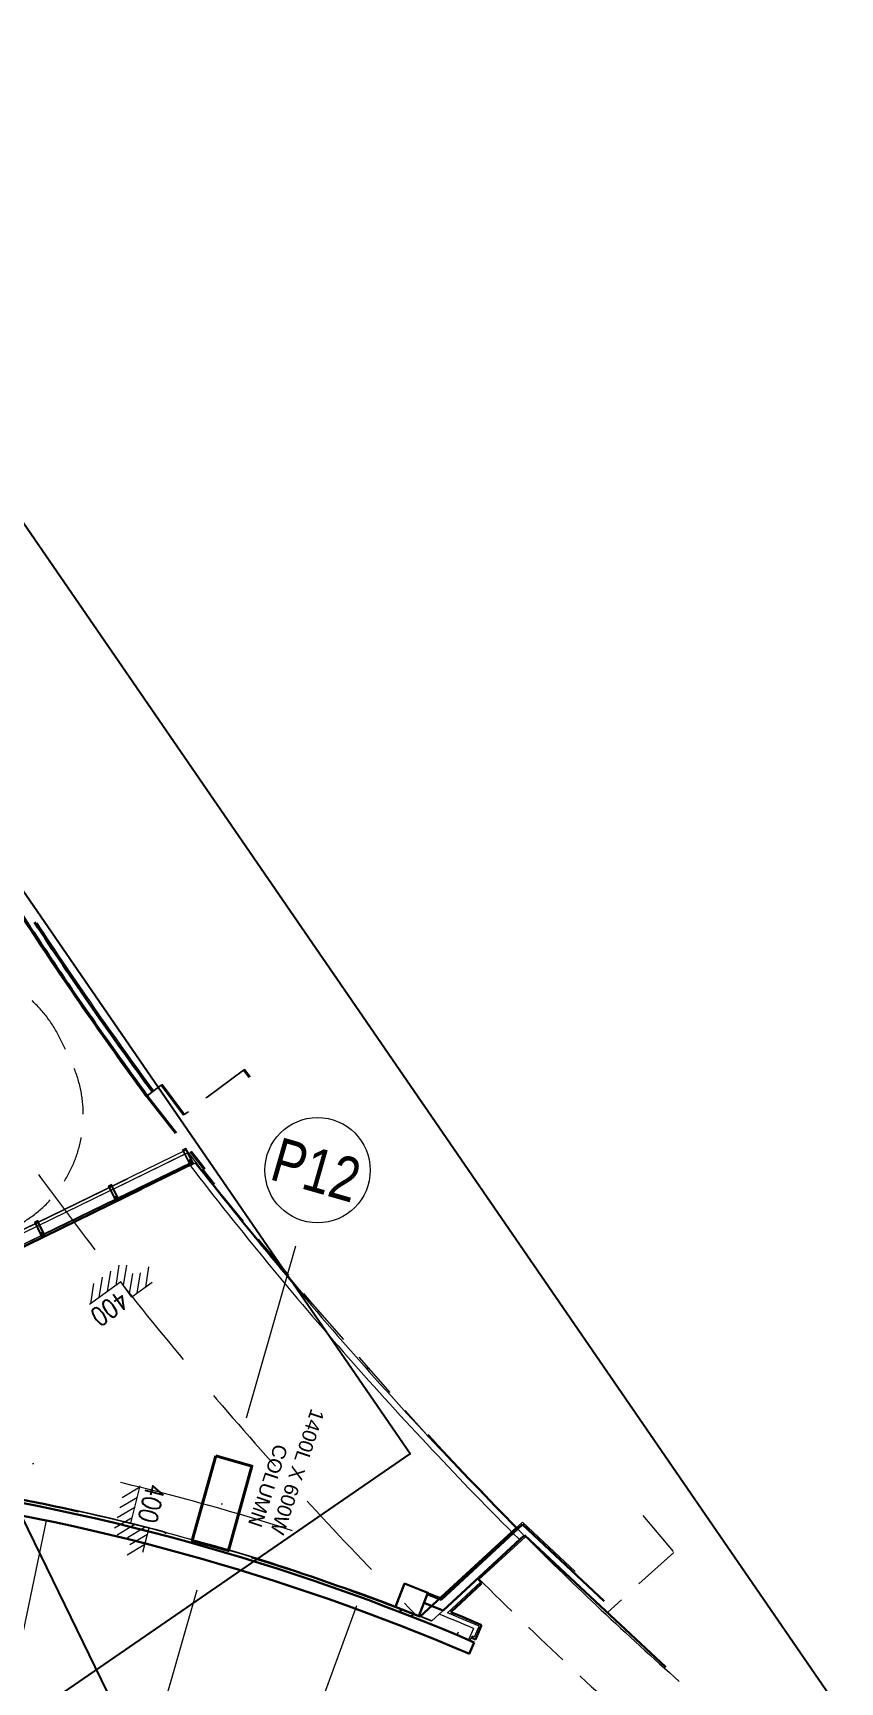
# Model space of a CAD drawing. Header units: millimetres. Extents: x 32582 to 41721, y -247935 to -234947.
# Drawn here: x 40434 to 41721, y -245826 to -243196 of the extents above; entities that cross this region are included whole.
import ezdxf
from ezdxf.enums import TextEntityAlignment as Align

# ---------------------------------------------------------------- set-up
doc = ezdxf.new("R2010")
doc.units = ezdxf.units.MM
doc.header["$LTSCALE"] = 300
doc.header["$MEASUREMENT"] = 0
for name, pattern in [('DASHED', [19.05, 12.7, -6.35]), ('DGN Style 4', [1.902655, 0.950733, -0.475367, 0.001188, -0.475367]), ('HIDDEN', [0.375, 0.25, -0.125]), ('TDME_FASHION_L3$0$HIDDEN', [0.375, 0.25, -0.125]), ('TDME_Fave_column_LGM$0$HIDDENX2', [0.75, 0.5, -0.25]), ('TDME_Fave_Core_L3$0$( Hidden )', [0.375, 0.25, -0.125]), ('TDME_Fave_GRID$0$DGN Style 7', [8.330448, 3.748702, -1.66609, 1.249567, -1.66609])]:
    doc.linetypes.add(name, pattern=pattern)
for name, color, linetype, lineweight in [('A-_ANOT----_T-', 7, 'Continuous', 13), ('A-_CLAD----_E-', 2, 'Continuous', 13), ('A-_FNSH----_E-', 7, 'Continuous', 13), ('A-_FNSH----_H-', 8, 'Continuous', 0), ('A-_MTAL----_E-', 8, 'Continuous', 13), ('A-_SLABEDGE_E-', 2, 'DASHED', 13), ('A-_SLABSTEP_E-', 2, 'Continuous', 13), ('A-_WALL----_E-', 1, 'Continuous', 30), ('G-GRID_A', 1, 'DGN Style 4', 0), ('GENTEXT', 1, 'Continuous', 13), ('MINORTEXT', 1, 'Continuous', 13), ('TDME_FASHION_L3$0$A-_FNSH----_E-', 7, 'Continuous', 13), ('TDME_FASHION_L3$0$A-_FNSH----_H-', 8, 'Continuous', 0), ('TDME_FASHION_L3$0$A-_WALL----_E-', 1, 'Continuous', 30), ('TDME_Fave_Bldg_Envlp_Zone C_L3$0$A-_CLAD----_E-', 1, 'Continuous', 13), ('TDME_Fave_Bldg_Envlp_Zone C_L3$0$A-_FNSH----_H-', 8, 'Continuous', 0), ('TDME_Fave_Bldg_Envlp_Zone C_L3$0$A-_MTAL----_E-', 8, 'Continuous', 13), ('TDME_Fave_Bldg_Envlp_Zone C_L3$0$A-_MULLION', 2, 'Continuous', 18), ('TDME_Fave_Bldg_Envlp_Zone C_L3$0$A-_ROOF----_E-', 3, 'Continuous', 13), ('TDME_Fave_column_L3$0$A-_CONC----_E-', 3, 'Continuous', 40), ('TDME_Fave_column_L3$0$A-_SLABEDGE_E-', 2, 'Continuous', 13), ('TDME_Fave_column_LGM$0$A-_SLABEDGE_E-', 2, 'Continuous', 13), ('TDME_Fave_Core_L3$0$A-_ANOTSYBL_P-', 1, 'Continuous', 30), ('TDME_Fave_Core_L3$0$A-_FNSH----_E-', 7, 'Continuous', 13), ('TDME_Fave_GRID$0$A-_ANOTGRID_E-', 8, 'TDME_Fave_GRID$0$DGN Style 7', 13)]:
    doc.layers.add(name, color=color, linetype=linetype, lineweight=lineweight)
doc.layers.add('LEASE LINE', color=7, linetype='DGN Style 4', lineweight=30, true_color=0xf60929)
doc.styles.add('GENTEXT', font='arial.ttf', dxfattribs={"height": 0.25})
doc.styles.add('Simplex', font='SIMPLEX.shx', dxfattribs={"width": 0.8, "height": 2.5})
doc.styles.add('TDME_Fave_GRID$0$Arial', font='arial.ttf', dxfattribs={"width": 0.8, "height": 2.5})

# ---------------------------------------------------------------- blocks, each defined once
blk = doc.blocks.new('TDME_Fave_Bldg_Envlp_Zone C_L3$0$A-Cen-Mullion')
at = {"layer": 'TDME_Fave_Bldg_Envlp_Zone C_L3$0$A-_MULLION'}
h = blk.add_hatch(dxfattribs=at)
h.set_pattern_fill('DOTS', color=256, scale=10, angle=90, style=0)
h.set_pattern_definition([(90, (-41702.71323, -245354.2657), (-0.625, 0.3125), [0, -0.625])])
edge = h.paths.add_edge_path()
edge.add_arc((-30255, -243348), 2184, 182.9184, 183.05, ccw=False)
edge.add_line((-32435, -243459), (-32436, -243460))
edge.add_arc((-32444, -243452), 11, 269.1214, 313.0323, ccw=False)
edge.add_line((-32444, -243463), (-32447, -243463))
edge.add_line((-32447, -243463), (-32451, -243463))
edge.add_arc((-32451, -243452), 11, 231.0518, 270.5639, ccw=False)
edge.add_line((-32458, -243460), (-32459, -243459))
edge.add_arc((-21919, -244034), 10556, 176.8779, 176.9051)
edge.add_line((-32459, -243464), (-32460, -243472))
edge.add_arc((-32447, -243261), 211, 266.6553, 273.437)
edge.add_line((-32435, -243472), (-32435, -243464))
for p, q in [((-32473, -243463), (-32478, -243463)), ((-32472, -243444), (-32477, -243444)), ((-32474, -243462), (-32476, -243462)), ((-32473, -243445), (-32475, -243445)), ((-32472, -243447), (-32473, -243460)), ((-32422, -243406), (-32472, -243404)), ((-32472, -243406), (-32422, -243404)), ((-32471, -243461), (-32470, -243446)), ((-32470, -243446), (-32471, -243461)), ((-32471, -243450), (-32459, -243450)), ((-32471, -243451), (-32459, -243451)), ((-32471, -243457), (-32459, -243457)), ((-32471, -243458), (-32459, -243458)), ((-32462, -243452), (-32452, -243452)), ((-32452, -243455), (-32462, -243455)), ((-32460, -243472), (-32459, -243464)), ((-32459, -243451), (-32459, -243450)), ((-32459, -243458), (-32459, -243457)), ((-32449, -243452), (-32453, -243455)), ((-32442, -243455), (-32453, -243455)), ((-32453, -243456), (-32453, -243455)), ((-32442, -243456), (-32453, -243456)), ((-32452, -243448), (-32442, -243440)), ((-32452, -243440), (-32442, -243448)), ((-32452, -243448), (-32450, -243448)), ((-32452, -243448), (-32450, -243448)), ((-32452, -243461), (-32452, -243449)), ((-32452, -243452), (-32452, -243449)), ((-32450, -243453), (-32452, -243456)), ((-32450, -243453), (-32452, -243456)), ((-32452, -243461), (-32452, -243455)), ((-32452, -243456), (-32442, -243456)), ((-32442, -243456), (-32452, -243456)), ((-32450, -243461), (-32452, -243461)), ((-32450, -243461), (-32452, -243461)), ((-32450, -243453), (-32450, -243448)), ((-32450, -243453), (-32450, -243448)), ((-32444, -243453), (-32450, -243453)), ((-32450, -243453), (-32444, -243453)), ((-32450, -243460), (-32450, -243456)), ((-32450, -243460), (-32450, -243456)), ((-32449, -243460), (-32450, -243460)), ((-32449, -243460), (-32450, -243460)), ((-32450, -243461), (-32449, -243461)), ((-32450, -243461), (-32449, -243461)), ((-32449, -243452), (-32449, -243428)), ((-32449, -243443), (-32446, -243443)), ((-32446, -243443), (-32449, -243443)), ((-32449, -243448), (-32449, -243444)), ((-32449, -243444), (-32449, -243448)), ((-32445, -243452), (-32449, -243452)), ((-32449, -243461), (-32449, -243460)), ((-32449, -243461), (-32449, -243460)), ((-32447, -243458), (-32447, -243421)), ((-32445, -243452), (-32445, -243428)), ((-32445, -243444), (-32445, -243448)), ((-32445, -243448), (-32445, -243444)), ((-32443, -243448), (-32445, -243448)), ((-32443, -243448), (-32445, -243448)), ((-32445, -243452), (-32442, -243455)), ((-32445, -243460), (-32444, -243460)), ((-32445, -243461), (-32445, -243460)), ((-32445, -243460), (-32444, -243460)), ((-32445, -243461), (-32445, -243460)), ((-32445, -243461), (-32443, -243461)), ((-32445, -243461), (-32445, -243461)), ((-32445, -243461), (-32443, -243461)), ((-32445, -243461), (-32445, -243461)), ((-32444, -243453), (-32444, -243448)), ((-32444, -243453), (-32444, -243448)), ((-32444, -243453), (-32442, -243456)), ((-32444, -243453), (-32442, -243456)), ((-32444, -243460), (-32444, -243456)), ((-32444, -243460), (-32444, -243456)), ((-32442, -243452), (-32442, -243449)), ((-32442, -243461), (-32442, -243449)), ((-32433, -243452), (-32442, -243452)), ((-32442, -243461), (-32442, -243455)), ((-32442, -243455), (-32433, -243455)), ((-32442, -243456), (-32442, -243455)), ((-32424, -243450), (-32436, -243450)), ((-32436, -243451), (-32436, -243450)), ((-32424, -243451), (-32436, -243451)), ((-32424, -243457), (-32435, -243457)), ((-32435, -243458), (-32435, -243457)), ((-32423, -243458), (-32435, -243458)), ((-32435, -243472), (-32435, -243464)), ((-32423, -243461), (-32424, -243446)), ((-32424, -243446), (-32423, -243461)), ((-32423, -243444), (-32418, -243444)), ((-32423, -243447), (-32422, -243460)), ((-32421, -243445), (-32419, -243445)), ((-32421, -243462), (-32418, -243462)), ((-32421, -243463), (-32417, -243463))]:
    blk.add_line(p, q, dxfattribs=at)
for points in [[(-32427, -243422), (-32428, -243422), (-32428, -243419), (-32424, -243419), (-32423, -243419), (-32423, -243419), (-32419, -243419), (-32419, -243422), (-32420, -243422), (-32420, -243422), (-32419, -243423), (-32417, -243423), (-32417, -243200), (-32418, -243198), (-32419, -243198), (-32476, -243198), (-32477, -243199), (-32477, -243200), (-32477, -243423)], [(-32474, -243408), (-32474, -243204)], [(-32474, -243204), (-32420, -243204), (-32420, -243408), (-32422, -243408)], [(-32478, -243463), (-32477, -243443)], [(-32477, -243423), (-32475, -243423)], [(-32476, -243422), (-32476, -243419), (-32471, -243419)], [(-32475, -243423), (-32475, -243422), (-32475, -243422), (-32476, -243422)], [(-32476, -243462), (-32475, -243445)], [(-32472, -243416), (-32472, -243409), (-32473, -243408), (-32474, -243408), (-32474, -243408)], [(-32472, -243417), (-32472, -243416)], [(-32471, -243417), (-32472, -243417)], [(-32470, -243409), (-32470, -243416), (-32471, -243417)], [(-32471, -243419), (-32471, -243419), (-32471, -243419), (-32466, -243419)], [(-32469, -243408), (-32470, -243409)], [(-32468, -243408), (-32469, -243408)], [(-32422, -243408), (-32422, -243409), (-32422, -243416), (-32423, -243417), (-32424, -243417), (-32425, -243416), (-32425, -243409), (-32425, -243408), (-32426, -243408), (-32468, -243408)], [(-32466, -243419), (-32466, -243422), (-32468, -243422)], [(-32468, -243422), (-32468, -243422), (-32467, -243423), (-32465, -243423)], [(-32465, -243423), (-32465, -243423), (-32465, -243411), (-32464, -243410), (-32454, -243410), (-32453, -243411), (-32452, -243412), (-32452, -243440)], [(-32452, -243440), (-32452, -243440), (-32451, -243440), (-32450, -243439), (-32450, -243438)], [(-32450, -243426), (-32449, -243425)], [(-32449, -243427), (-32449, -243426), (-32450, -243426)], [(-32449, -243428), (-32450, -243427)], [(-32450, -243427), (-32449, -243427)], [(-32449, -243431), (-32449, -243429), (-32450, -243429)], [(-32450, -243429), (-32449, -243429)], [(-32449, -243432), (-32449, -243431), (-32450, -243431)], [(-32450, -243431), (-32449, -243431)], [(-32450, -243433), (-32449, -243432)], [(-32449, -243434), (-32449, -243433), (-32450, -243433)], [(-32450, -243435), (-32449, -243434)], [(-32449, -243436), (-32449, -243435), (-32450, -243435)], [(-32449, -243438), (-32449, -243437), (-32450, -243436)], [(-32450, -243436), (-32449, -243436)], [(-32450, -243438), (-32449, -243438)], [(-32449, -243425), (-32449, -243424), (-32448, -243422), (-32447, -243422), (-32446, -243422), (-32445, -243424), (-32445, -243426), (-32445, -243426), (-32445, -243427), (-32445, -243428), (-32445, -243428)], [(-32449, -243429), (-32449, -243428)], [(-32445, -243428), (-32445, -243429), (-32445, -243430), (-32445, -243430), (-32445, -243430), (-32445, -243432), (-32445, -243432), (-32445, -243432), (-32445, -243433), (-32445, -243434), (-32445, -243434), (-32445, -243435), (-32445, -243435), (-32445, -243436), (-32445, -243437), (-32445, -243437), (-32445, -243438), (-32445, -243439), (-32445, -243439), (-32444, -243440), (-32443, -243440)], [(-32443, -243440), (-32442, -243440)], [(-32442, -243412), (-32442, -243410), (-32441, -243410), (-32430, -243410), (-32430, -243411), (-32430, -243423)], [(-32442, -243440), (-32442, -243412)], [(-32430, -243423), (-32429, -243423), (-32428, -243423), (-32427, -243422)], [(-32427, -243422), (-32427, -243422)], [(-32418, -243462), (-32419, -243445)], [(-32417, -243463), (-32418, -243443)]]:
    blk.add_lwpolyline(points, dxfattribs=at)
for points in [[(-32422, -243216), (-32472, -243216), (-32472, -243208), (-32422, -243208)], [(-32470, -243396), (-32464, -243396), (-32464, -243216), (-32470, -243216)], [(-32424, -243396), (-32430, -243396), (-32430, -243216), (-32424, -243216)], [(-32422, -243404), (-32472, -243404), (-32472, -243396), (-32422, -243396)], [(-32422, -243406), (-32472, -243406), (-32472, -243404), (-32422, -243404)], [(-32452, -243448), (-32442, -243448), (-32442, -243440), (-32452, -243440)]]:
    blk.add_lwpolyline(points, close=True, dxfattribs=at)
for points in [[(-32477, -243430, -0.27921), (-32480, -243434, 0.611383), (-32480, -243434, 0.285957), (-32475, -243432, -0.453312), (-32475, -243432, 0.272612), (-32472, -243434, 0.207627), (-32469, -243433, -0.464111), (-32468, -243433, 0.250578), (-32460, -243436, 0.414421), (-32461, -243436, -0.314614), (-32465, -243431), (-32465, -243423), (-32467, -243423), (-32467, -243423, -0.493119), (-32468, -243423), (-32468, -243421), (-32467, -243421), (-32467, -243421), (-32468, -243420), (-32469, -243419), (-32473, -243419), (-32474, -243420), (-32475, -243421), (-32475, -243421), (-32474, -243421), (-32474, -243423, -0.493119), (-32475, -243423), (-32475, -243423), (-32477, -243423), (-32477, -243430)], [(-32417, -243430, 0.27921), (-32415, -243434, -0.611383), (-32415, -243434, -0.285957), (-32419, -243432, 0.453312), (-32420, -243432, -0.272612), (-32423, -243434, -0.207627), (-32426, -243433, 0.464111), (-32427, -243433, -0.250578), (-32434, -243436, -0.414421), (-32434, -243436, 0.314614), (-32430, -243431), (-32430, -243423), (-32428, -243423), (-32427, -243423, 0.493119), (-32427, -243423), (-32427, -243421), (-32428, -243421), (-32428, -243421), (-32426, -243420), (-32426, -243419), (-32421, -243419), (-32421, -243420), (-32419, -243421), (-32419, -243421), (-32420, -243421), (-32420, -243423, 0.493119), (-32420, -243423), (-32419, -243423), (-32417, -243423), (-32417, -243430)]]:
    blk.add_lwpolyline(points, format="xyb", dxfattribs=at)
for points in [[(-32470, -243420, -0.414214), (-32469, -243421), (-32469, -243423, -0.414214), (-32470, -243423), (-32473, -243423, -0.414214), (-32473, -243423), (-32473, -243421, -0.414214), (-32473, -243420)], [(-32425, -243420, 0.414214), (-32425, -243421), (-32425, -243423, 0.414214), (-32425, -243423), (-32422, -243423, 0.414214), (-32421, -243423), (-32421, -243421, 0.414214), (-32422, -243420)]]:
    blk.add_lwpolyline(points, format="xyb", close=True, dxfattribs=at)
for points, elevation in [([(-32435, -243464, -0.000574), (-32435, -243459), (-32436, -243460, -0.193977), (-32444, -243463), (-32447, -243463), (-32451, -243463, -0.174133), (-32458, -243460), (-32459, -243459, 0.000119), (-32459, -243464), (-32460, -243472, 0.029599), (-32435, -243472)], 0), ([(-32448, -243458), (-32448, -243460, 0.414214), (-32447, -243461, 0.414214), (-32446, -243460), (-32446, -243458), (-32446, -243458, 0.414214), (-32447, -243457, 0.414214)], 3)]:
    blk.add_lwpolyline(points, format="xyb", close=True, dxfattribs=dict(at, elevation=elevation))
at = {"layer": 'TDME_Fave_Bldg_Envlp_Zone C_L3$0$A-_MULLION', "elevation": 3}
for points in [[(-32447, -243456, 0.311483), (-32449, -243457), (-32450, -243459), (-32449, -243459), (-32449, -243461), (-32451, -243461), (-32451, -243461, -0.195137), (-32459, -243459), (-32459, -243459, 0.559545), (-32459, -243459), (-32459, -243459, 0.221324), (-32451, -243463), (-32451, -243463), (-32447, -243463)], [(-32447, -243463), (-32444, -243463, 0.221324), (-32435, -243459, 0.559545), (-32435, -243459, -0.195137), (-32444, -243461), (-32445, -243461), (-32445, -243459), (-32445, -243459), (-32446, -243457, 0.311483), (-32447, -243456)]]:
    blk.add_lwpolyline(points, format="xyb", dxfattribs=at)
at = {"layer": 'TDME_Fave_Bldg_Envlp_Zone C_L3$0$A-_MULLION', "elevation": 1}
for points in [[(-32442, -243440), (-32444, -243440), (-32445, -243439), (-32445, -243438), (-32445, -243436), (-32445, -243435), (-32445, -243434), (-32445, -243434), (-32445, -243433), (-32445, -243433), (-32445, -243431), (-32445, -243431), (-32446, -243430), (-32446, -243429), (-32447, -243428), (-32448, -243429), (-32449, -243430), (-32449, -243431), (-32449, -243431), (-32449, -243433), (-32449, -243433), (-32450, -243434), (-32449, -243434), (-32449, -243435), (-32449, -243436), (-32449, -243438), (-32450, -243440), (-32450, -243440), (-32452, -243440), (-32452, -243450), (-32452, -243451), (-32451, -243453), (-32451, -243454), (-32451, -243454), (-32452, -243454), (-32452, -243454), (-32452, -243454), (-32452, -243460), (-32451, -243461), (-32450, -243461), (-32450, -243459), (-32451, -243459), (-32451, -243459), (-32451, -243456), (-32451, -243455), (-32448, -243452), (-32447, -243452), (-32447, -243452), (-32444, -243455), (-32444, -243456), (-32444, -243459), (-32444, -243459), (-32445, -243459), (-32444, -243461), (-32444, -243461), (-32443, -243461), (-32442, -243460), (-32442, -243454), (-32443, -243454), (-32443, -243454), (-32443, -243454), (-32443, -243453), (-32442, -243451), (-32442, -243450), (-32442, -243440)], [(-32451, -243442), (-32450, -243442), (-32449, -243442), (-32449, -243441), (-32448, -243441), (-32447, -243441), (-32447, -243441), (-32446, -243441), (-32445, -243442), (-32444, -243442), (-32444, -243442), (-32444, -243449), (-32445, -243450), (-32445, -243451), (-32445, -243452), (-32445, -243452), (-32446, -243451), (-32447, -243451), (-32448, -243451), (-32449, -243452), (-32450, -243452), (-32450, -243451), (-32450, -243450), (-32451, -243449), (-32451, -243442)]]:
    blk.add_lwpolyline(points, dxfattribs=at)
blk.add_lwpolyline([(-32449, -243438), (-32449, -243436), (-32449, -243435), (-32449, -243433), (-32449, -243431), (-32448, -243431), (-32448, -243430), (-32447, -243429), (-32447, -243430), (-32446, -243431), (-32446, -243431), (-32446, -243433), (-32446, -243435), (-32446, -243436), (-32446, -243438), (-32446, -243439), (-32447, -243440), (-32448, -243439)], close=True, dxfattribs=at)
at = {"layer": 'TDME_Fave_Bldg_Envlp_Zone C_L3$0$A-_MULLION'}
for centre in [(-32471, -243428), (-32423, -243428)]:
    blk.add_circle(centre, 2.75, dxfattribs=at)
for centre, radius, start, end in [((-32478, -243463), 0.2, 177.0059, 267.0059), ((-32477, -243444), 0.2, 87.0059, 177.0059), ((-32470, -243464), 4.5, 128.4627, 152.3815), ((-32469, -243444), 4.5, 201.6303, 225.5491), ((-32470, -243464), 3, 118.6583, 166.6542), ((-32473, -243463), 0.2, 267.0059, 346.6542), ((-32469, -243444), 3, 187.3576, 235.3535), ((-32472, -243444), 0.2, 7.3576, 87.0059), ((-32471, -243461), 0.2, 298.6583, 357.0059), ((-32471, -243446), 0.2, 357.0059, 55.3535), ((-32464, -243454), 2.5, 36.8699, 323.1301), ((-32442, -243462), 17.4, 167.0737, 186.9381), ((-32452, -243449), 0.5, 90, 180), ((-32452, -243449), 0.5, 90, 180), ((-32452, -243461), 0.5, 180, 270), ((-32452, -243461), 0.5, 180, 270), ((-32450, -243448), 0.5, 270, 360), ((-32450, -243448), 0.5, 270, 0), ((-32444, -243428), 4.79, 126.104, 180), ((-32449, -243444), 0.5, 90, 180), ((-32449, -243444), 0.5, 90, 180), ((-32450, -243428), 4.79, 0, 53.896), ((-32446, -243444), 0.5, 360, 90), ((-32446, -243444), 0.5, 0, 90), ((-32445, -243448), 0.5, 180, 270), ((-32445, -243448), 0.5, 180, 270), ((-32443, -243449), 0.5, 360, 90), ((-32443, -243449), 0.5, 0, 90), ((-32443, -243461), 0.5, 270, 360), ((-32443, -243461), 0.5, 270, 0), ((-32452, -243462), 17.4, 353.0619, 12.9263), ((-32431, -243454), 2.5, 216.8699, 143.1301), ((-32426, -243444), 3, 304.6465, 352.6424), ((-32424, -243446), 0.2, 124.6465, 182.9941), ((-32423, -243444), 0.2, 92.9941, 172.6424), ((-32426, -243444), 4.5, 314.4509, 338.3697), ((-32425, -243464), 3, 13.3458, 61.3417), ((-32423, -243461), 0.2, 182.9941, 241.3417), ((-32425, -243464), 4.5, 27.6185, 51.5373), ((-32422, -243463), 0.2, 193.3458, 272.9941), ((-32418, -243444), 0.2, 2.9941, 92.9941), ((-32417, -243463), 0.2, 272.9941, 2.9941)]:
    blk.add_arc(centre, radius, start, end, dxfattribs=at)
blk.add_open_spline([(-32445, -243425), (-32445, -243425), (-32446, -243426), (-32448, -243426), (-32449, -243426), (-32450, -243426)], degree=3, knots=[1.120381, 1.120381, 1.120381, 1.120381, 1.149335, 4.287911, 5.517478, 5.517478, 5.517478, 5.517478], dxfattribs=at)
for points in [[(-32449, -243426), (-32449, -243426), (-32449, -243426), (-32450, -243426)], [(-32449, -243428), (-32449, -243428), (-32450, -243428), (-32450, -243428)], [(-32449, -243430), (-32449, -243430), (-32450, -243430), (-32450, -243429)], [(-32449, -243431), (-32449, -243431), (-32450, -243431), (-32450, -243431)], [(-32449, -243433), (-32449, -243433), (-32450, -243433), (-32450, -243433)], [(-32449, -243435), (-32449, -243435), (-32450, -243435), (-32450, -243435)], [(-32449, -243437), (-32449, -243437), (-32450, -243437), (-32450, -243437)], [(-32449, -243439), (-32449, -243439), (-32450, -243439), (-32450, -243439)], [(-32449, -243441), (-32449, -243440), (-32450, -243440), (-32450, -243440)], [(-32449, -243442), (-32449, -243442), (-32450, -243442), (-32450, -243442)], [(-32449, -243444), (-32449, -243444), (-32450, -243444), (-32450, -243444)], [(-32449, -243446), (-32449, -243446), (-32450, -243446), (-32450, -243446)], [(-32449, -243448), (-32449, -243448), (-32450, -243448), (-32450, -243448)], [(-32449, -243450), (-32449, -243450), (-32450, -243449), (-32450, -243449)], [(-32449, -243451), (-32449, -243451), (-32450, -243451), (-32450, -243451)], [(-32445, -243425), (-32445, -243425), (-32446, -243425), (-32446, -243425)], [(-32445, -243427), (-32445, -243427), (-32445, -243427), (-32445, -243426)], [(-32444, -243429), (-32445, -243428), (-32445, -243428), (-32445, -243428)], [(-32444, -243430), (-32445, -243430), (-32445, -243430), (-32445, -243430)], [(-32444, -243432), (-32445, -243432), (-32445, -243432), (-32445, -243432)], [(-32444, -243434), (-32445, -243434), (-32445, -243434), (-32445, -243434)], [(-32444, -243436), (-32445, -243436), (-32445, -243436), (-32445, -243436)], [(-32444, -243438), (-32445, -243438), (-32445, -243437), (-32445, -243437)], [(-32444, -243439), (-32445, -243439), (-32445, -243439), (-32445, -243439)], [(-32444, -243441), (-32445, -243441), (-32445, -243441), (-32445, -243441)], [(-32444, -243443), (-32445, -243443), (-32445, -243443), (-32445, -243443)], [(-32444, -243445), (-32445, -243445), (-32445, -243445), (-32445, -243445)], [(-32444, -243447), (-32445, -243447), (-32445, -243447), (-32445, -243446)], [(-32444, -243448), (-32445, -243448), (-32445, -243448), (-32445, -243448)], [(-32444, -243450), (-32445, -243450), (-32445, -243450), (-32445, -243450)], [(-32444, -243452), (-32445, -243452), (-32445, -243452), (-32445, -243452)], [(-32444, -243452), (-32445, -243452), (-32445, -243452), (-32445, -243452)]]:
    blk.add_open_spline(points, degree=3, dxfattribs=at)
for points in [[(-32445, -243427), (-32446, -243427), (-32449, -243427), (-32450, -243428)], [(-32444, -243429), (-32446, -243429), (-32449, -243429), (-32450, -243429)], [(-32444, -243430), (-32446, -243431), (-32449, -243431), (-32450, -243431)], [(-32444, -243432), (-32446, -243432), (-32449, -243433), (-32450, -243433)], [(-32444, -243434), (-32446, -243434), (-32449, -243435), (-32450, -243435)], [(-32444, -243436), (-32446, -243436), (-32449, -243436), (-32450, -243437)], [(-32444, -243438), (-32446, -243438), (-32449, -243438), (-32450, -243439)], [(-32444, -243439), (-32446, -243440), (-32449, -243440), (-32450, -243440)], [(-32444, -243441), (-32446, -243441), (-32449, -243442), (-32450, -243442)], [(-32444, -243443), (-32446, -243443), (-32449, -243444), (-32450, -243444)], [(-32444, -243445), (-32446, -243445), (-32449, -243445), (-32450, -243446)], [(-32444, -243447), (-32446, -243447), (-32449, -243447), (-32450, -243448)], [(-32444, -243448), (-32446, -243449), (-32449, -243449), (-32450, -243449)], [(-32444, -243450), (-32446, -243451), (-32449, -243451), (-32450, -243451)]]:
    blk.add_spline(points, degree=3, dxfattribs=at)
blk = doc.blocks.new('TDME_Fave_Bldg_Envlp_Zone C_L3$0$A-End_Mullion')
at = {"layer": 'TDME_Fave_Bldg_Envlp_Zone C_L3$0$A-_MULLION'}
for p, q in [((-32172, -243472), (-32193, -243472)), ((-32180, -243411), (-32180, -243410)), ((-32180, -243410), (-32169, -243410)), ((-32180, -243464), (-32180, -243411)), ((-32166, -243464), (-32180, -243464)), ((-32169, -243410), (-32168, -243411)), ((-32168, -243411), (-32168, -243412)), ((-32168, -243412), (-32168, -243439))]:
    blk.add_line(p, q, dxfattribs=at)
for points in [[(-32143, -243422), (-32144, -243422), (-32144, -243419), (-32139, -243419), (-32139, -243419), (-32139, -243419), (-32134, -243419), (-32134, -243422), (-32136, -243422), (-32136, -243422), (-32135, -243423), (-32133, -243423), (-32133, -243200), (-32133, -243198), (-32134, -243198), (-32191, -243198), (-32192, -243199), (-32193, -243200), (-32193, -243472)], [(-32190, -243204), (-32136, -243204), (-32136, -243408), (-32137, -243408)], [(-32190, -243408), (-32190, -243204)], [(-32188, -243416), (-32188, -243409), (-32188, -243408), (-32190, -243408), (-32190, -243408)], [(-32187, -243417), (-32188, -243416)], [(-32186, -243417), (-32187, -243417)], [(-32185, -243409), (-32185, -243416), (-32186, -243417)], [(-32184, -243408), (-32185, -243408)], [(-32185, -243408), (-32185, -243409)], [(-32137, -243408), (-32138, -243409), (-32138, -243416), (-32139, -243417), (-32139, -243417), (-32140, -243416), (-32140, -243409), (-32141, -243408), (-32142, -243408), (-32184, -243408)], [(-32168, -243439), (-32166, -243439), (-32165, -243439), (-32165, -243437), (-32165, -243435), (-32165, -243434), (-32165, -243433), (-32165, -243433), (-32165, -243432), (-32165, -243432), (-32165, -243430), (-32165, -243430), (-32164, -243429), (-32164, -243428), (-32163, -243427), (-32162, -243428), (-32161, -243429), (-32161, -243430), (-32161, -243430), (-32161, -243432), (-32161, -243432), (-32160, -243433), (-32161, -243433), (-32161, -243434), (-32161, -243435), (-32161, -243437), (-32161, -243439), (-32160, -243439), (-32158, -243439), (-32158, -243453), (-32158, -243454), (-32159, -243456), (-32159, -243457), (-32159, -243457), (-32158, -243457), (-32158, -243457), (-32158, -243457), (-32158, -243463), (-32159, -243464), (-32160, -243464), (-32160, -243462), (-32159, -243462), (-32159, -243462), (-32159, -243459), (-32159, -243458), (-32162, -243455), (-32163, -243455), (-32163, -243455), (-32166, -243458), (-32167, -243459), (-32167, -243462), (-32166, -243462), (-32165, -243462), (-32166, -243464), (-32166, -243464), (-32168, -243464), (-32168, -243463), (-32168, -243457), (-32167, -243457), (-32167, -243457), (-32167, -243457), (-32167, -243456), (-32168, -243454), (-32168, -243453), (-32168, -243439)], [(-32168, -243439), (-32167, -243439), (-32166, -243439), (-32165, -243438), (-32165, -243437)], [(-32159, -243441), (-32160, -243441), (-32161, -243441), (-32161, -243440), (-32162, -243440), (-32163, -243440), (-32163, -243440), (-32164, -243440), (-32165, -243441), (-32166, -243441), (-32166, -243441), (-32166, -243452), (-32165, -243453), (-32165, -243454), (-32165, -243455), (-32165, -243455), (-32164, -243454), (-32163, -243454), (-32162, -243454), (-32161, -243455), (-32161, -243455), (-32160, -243454), (-32160, -243453), (-32159, -243452), (-32159, -243441)], [(-32165, -243424), (-32165, -243423), (-32164, -243421), (-32163, -243421), (-32162, -243421), (-32161, -243423), (-32161, -243425), (-32160, -243426), (-32161, -243426), (-32161, -243427), (-32160, -243427)], [(-32165, -243425), (-32165, -243424)], [(-32165, -243426), (-32165, -243425), (-32165, -243425)], [(-32165, -243427), (-32165, -243426)], [(-32165, -243426), (-32165, -243426)], [(-32165, -243428), (-32165, -243427)], [(-32165, -243430), (-32165, -243429), (-32165, -243428)], [(-32165, -243428), (-32165, -243428)], [(-32165, -243432), (-32165, -243430), (-32165, -243430)], [(-32165, -243430), (-32165, -243430)], [(-32165, -243433), (-32165, -243432), (-32165, -243432)], [(-32165, -243432), (-32165, -243432)], [(-32165, -243434), (-32165, -243433)], [(-32165, -243435), (-32165, -243434), (-32165, -243434)], [(-32165, -243437), (-32165, -243436), (-32165, -243435)], [(-32165, -243435), (-32165, -243435)], [(-32165, -243437), (-32165, -243437)], [(-32161, -243437), (-32161, -243435), (-32161, -243434), (-32161, -243432), (-32161, -243430), (-32162, -243430), (-32162, -243429), (-32163, -243428), (-32163, -243429), (-32164, -243430), (-32164, -243430), (-32164, -243432), (-32164, -243434), (-32164, -243435), (-32164, -243437), (-32164, -243438), (-32163, -243439), (-32162, -243438), (-32161, -243437)], [(-32160, -243427), (-32161, -243428), (-32161, -243429), (-32160, -243429), (-32161, -243429), (-32161, -243431), (-32160, -243431), (-32161, -243431), (-32161, -243432), (-32160, -243433), (-32161, -243433), (-32161, -243434), (-32160, -243435), (-32161, -243435), (-32161, -243436), (-32160, -243436), (-32161, -243437), (-32161, -243438), (-32160, -243438), (-32159, -243439), (-32158, -243439)], [(-32158, -243412), (-32157, -243410), (-32156, -243410), (-32146, -243410), (-32145, -243411), (-32145, -243423)], [(-32158, -243439), (-32158, -243412)], [(-32158, -243439), (-32158, -243439)], [(-32135, -243423), (-32133, -243423), (-32133, -243432), (-32133, -243433), (-32132, -243434), (-32131, -243435), (-32130, -243435), (-32129, -243435), (-32129, -243435), (-32128, -243435), (-32127, -243436), (-32128, -243436), (-32129, -243436), (-32130, -243436), (-32131, -243436), (-32131, -243436), (-32132, -243435), (-32133, -243435), (-32134, -243435), (-32135, -243434), (-32135, -243434), (-32136, -243434), (-32137, -243435), (-32138, -243436), (-32139, -243436), (-32140, -243436), (-32141, -243435), (-32142, -243435), (-32142, -243433), (-32143, -243433), (-32144, -243433), (-32146, -243436), (-32147, -243436), (-32147, -243436), (-32146, -243434), (-32146, -243433), (-32145, -243433), (-32145, -243432), (-32145, -243432), (-32145, -243423), (-32143, -243423), (-32143, -243423), (-32142, -243423), (-32142, -243423), (-32142, -243421), (-32143, -243421), (-32143, -243421), (-32143, -243421), (-32142, -243420), (-32141, -243419), (-32140, -243420), (-32138, -243420), (-32137, -243419), (-32136, -243420), (-32135, -243421), (-32135, -243421), (-32135, -243421), (-32136, -243421), (-32136, -243423), (-32136, -243423), (-32135, -243423), (-32135, -243423)], [(-32145, -243423), (-32145, -243423), (-32143, -243423), (-32143, -243422)], [(-32143, -243422), (-32143, -243422)], [(-32139, -243447), (-32138, -243447)], [(-32139, -243447), (-32138, -243447)], [(-32139, -243447), (-32139, -243447)], [(-32139, -243460), (-32138, -243460)], [(-32139, -243460), (-32138, -243460)], [(-32139, -243460), (-32139, -243460)]]:
    blk.add_lwpolyline(points, dxfattribs=at)
for points in [[(-32182, -243397), (-32182, -243211, -0.414214), (-32181, -243210), (-32138, -243210), (-32138, -243205), (-32181, -243205, 0.414214), (-32187, -243211), (-32187, -243397, 0.414214), (-32181, -243403), (-32138, -243403), (-32138, -243398), (-32181, -243398, -0.414214)], [(-32181, -243211), (-32144, -243211, -0.414214), (-32138, -243217), (-32138, -243391, -0.414214), (-32144, -243397), (-32181, -243397), (-32181, -243392), (-32144, -243392, 0.414214), (-32143, -243391), (-32143, -243217, 0.414214), (-32144, -243216), (-32181, -243216)], [(-32148, -243444), (-32138, -243444), (-32138, -243464), (-32148, -243464, 0.05)]]:
    blk.add_lwpolyline(points, format="xyb", close=True, dxfattribs=at)
blk.add_lwpolyline([(-32138, -243463, -0.414214), (-32138, -243463), (-32143, -243463, -0.362233), (-32143, -243463, 0.212538), (-32144, -243461, -0.260236), (-32144, -243461), (-32144, -243446, -0.260236), (-32144, -243446, 0.212538), (-32143, -243444, -0.362233), (-32143, -243444), (-32138, -243444, -0.414214), (-32138, -243444)], format="xyb", dxfattribs=at)
blk.add_circle((-32163, -243472), 8.75, dxfattribs=at)
blk = doc.blocks.new('TDME_Fave_Bldg_Envlp_Zone C_L3$0$TDME_Fave_Bldg_Envlp_Zone C_L2')
at = {"layer": 'TDME_Fave_Bldg_Envlp_Zone C_L3$0$A-_CLAD----_E-'}
for p, q in [((494256894, 2787892551, 0), (494258138, 2787892941)), ((494255644, 2787892159, 0), (494256881, 2787892547, 0)), ((494254438, 2787891781, 0), (494255631, 2787892155, 0))]:
    blk.add_line(p, q, dxfattribs=at)
at = {"layer": 'TDME_Fave_Bldg_Envlp_Zone C_L3$0$A-_CLAD----_E-', "elevation": 0}
for points in [[(494256975, 2787892398), (494256972, 2787892406), (494258207, 2787892793), (494258209, 2787892785)], [(494256985, 2787892372), (494258217, 2787892759), (494258215, 2787892767), (494256983, 2787892380)], [(494256947, 2787892389), (494256944, 2787892397), (494255725, 2787892014), (494255727, 2787892007)], [(494256952, 2787892362), (494255735, 2787891980), (494255733, 2787891988), (494256950, 2787892370)], [(494254474, 2787891614), (494254472, 2787891622), (494255692, 2787892004), (494255694, 2787891996)], [(494254485, 2787891588), (494255702, 2787891970), (494255700, 2787891978), (494254483, 2787891596)]]:
    blk.add_lwpolyline(points, close=True, dxfattribs=at)
at = {"layer": 'TDME_Fave_Bldg_Envlp_Zone C_L3$0$A-_MULLION', "extrusion": (-5.24614e-11, 2.67704e-11, -1), "zscale": -1, "rotation": 342.1725107856956}
blk.add_blockref('TDME_Fave_Bldg_Envlp_Zone C_L3$0$A-End_Mullion', (-494153070, 2788114698, 0), dxfattribs=at)
at = {"layer": 'TDME_Fave_Bldg_Envlp_Zone C_L3$0$A-_MULLION', "rotation": 17.41429772891536}
for p in [(494215063, 2788134389, 0), (494213813, 2788133997, 0)]:
    blk.add_blockref('TDME_Fave_Bldg_Envlp_Zone C_L3$0$A-Cen-Mullion', p, dxfattribs=at)
blk = doc.blocks.new('TDME_Fave_GRID$0$(DPA) GRID No1')
at = {"layer": 'TDME_Fave_GRID$0$A-_ANOTGRID_E-', "linetype": 'Continuous'}
blk.add_circle((0, 6), 6, dxfattribs=at)
at = {"layer": 'TDME_Fave_GRID$0$A-_ANOTGRID_E-', "linetype": 'Continuous', "style": 'TDME_Fave_GRID$0$Arial', "width": 0.8, "flags": 8}
blk.add_attdef('GRIDNO', text='', height=5, dxfattribs=at).set_placement((0, 6), align=Align.MIDDLE_CENTER)
blk = doc.blocks.new('H_Steel-flat-1')
at = {"layer": 'A-_MTAL----_E-', "lineweight": 30}
blk.add_lwpolyline([(-2523179315.148608, 1284899504.094319), (-2523179634.450237, 1284899745.022669), (-2523179393.521909, 1284900064.324266), (-2523179074.220281, 1284899823.395916)], close=True, dxfattribs=at)
at = {"layer": 'A-_MTAL----_E-', "lineweight": 5}
blk.add_lwpolyline([(-2523179316.128274, 1284899511.097193), (-2523179627.447362, 1284899746.002335), (-2523179392.542243, 1284900057.321391), (-2523179081.223155, 1284899822.41625)], close=True, dxfattribs=at)
blk = doc.blocks.new('(DPA) SDrop2')
at = {"layer": 'A-_SLABSTEP_E-', "linetype": 'Continuous', "lineweight": 0}
for p, q in [((-1.37, 0), (-2.53, -1.16)), ((-0.54, 0), (-1.69, -1.16)), ((-0.02, -0.32), (-1.18, -1.47)), ((-0.02, -1.15), (-1.18, -2.31)), ((0.46, -1.5), (-0.69, -2.66)), ((1.3, -1.5), (0.14, -2.66)), ((2.13, -1.5), (0.97, -2.66)), ((2.96, -1.5), (1.81, -2.66))]:
    blk.add_line(p, q, dxfattribs=at)
at = {"layer": 'A-_SLABSTEP_E-', "linetype": 'Continuous', "flags": 128}
blk.add_lwpolyline([(-2, 0), (0, 0), (0, -1.5), (3.08, -1.5)], dxfattribs=at)
at = {"layer": 'A-_ANOT----_T-', "linetype": 'Continuous', "lineweight": 13, "style": 'Simplex', "width": 0.8}
blk.add_attdef('DROP', (0.41, -1.04), '', height=1.5, dxfattribs=at)

msp = doc.modelspace()

# ---------------------------------------------------------------- linework, layer by layer
at = {"layer": 'A-_CLAD----_E-', "color": 251}
msp.add_line((41142.7, -245661.2), (41086, -245713.9), dxfattribs=at)
at = {"layer": 'A-_CLAD----_E-'}
for p, q in [((41147.5, -245666.4), (41094.8, -245715.3)), ((41142.7, -245661.2), (41149.5, -245668.6)), ((41138, -245754), (41145.5, -245736.5)), ((41131.2, -245759.8), (41134.3, -245752.5))]:
    msp.add_line(p, q, dxfattribs=at)
at = {"layer": 'A-_CLAD----_E-', "lineweight": 30}
for p, q in [((41149.5, -245668.6), (41100.2, -245714.3)), ((41139.6, -245758), (41149.4, -245735))]:
    msp.add_line(p, q, dxfattribs=at)
at = {"layer": 'A-_CLAD----_E-'}
for radius, start, end in [(3603, 66.8432, 67.7171), (3584, 66.8426, 66.9066)]:
    msp.add_arc((39728.6, -249049.3), radius, start, end, dxfattribs=at)
at = {"layer": 'A-_CLAD----_E-', "lineweight": 30}
for radius, start, end in [(3606, 66.7957, 67.6425), (3581, 66.7945, 66.9066)]:
    msp.add_arc((39728.6, -249049.3), radius, start, end, dxfattribs=at)
at = {"layer": 'A-_FNSH----_E-'}
for p, q in [((41214.5, -245571.1), (41084.1, -245691.6)), ((41298.5, -245649.7), (41214.5, -245571.1)), ((41219.2, -245594), (41144.4, -245663.1)), ((41084.1, -245691.6), (41063.8, -245683.5))]:
    msp.add_line(p, q, dxfattribs=at)
msp.add_lwpolyline([(41087.9, -245711.9), (41069.6, -245728.8), (41049.3, -245720.7)], dxfattribs=at)
msp.add_arc((45477.6, -241310.5), 6040, 225.16783, 228.36691, dxfattribs=at)
at = {"layer": 'A-_FNSH----_H-', "color": 7, "linetype": 'HIDDEN'}
for p, q in [((40769.5, -244849.7), (40673.6, -244921.6)), ((40771.6, -244848.7), (40675.8, -244920.7)), ((40778.5, -244861.7), (40769.5, -244849.7)), ((40780.7, -244860.7), (40771.6, -244848.7)), ((40637.9, -244873.9), (40614, -244892)), ((40614, -244892), (40705.5, -245008)), ((40640.1, -244872.9), (40616.1, -244891)), ((40616.1, -244891), (40707.7, -245007)), ((40673.6, -244921.6), (40637.9, -244873.9)), ((40675.8, -244920.7), (40640.1, -244872.9)), ((40705.5, -245008), (40703.1, -245009.9)), ((40703.1, -245009.9), (40721.1, -245033)), ((40707.7, -245007), (40705.3, -245008.9)), ((40705.3, -245008.9), (40723.2, -245032)), ((40721.1, -245033), (40879.5, -245223.2)), ((40879.5, -245223.2), (41062, -245431.7)), ((41406.6, -245560.4), (41456, -245619)), ((41218.1, -245591.6), (41143.9, -245660.1)), ((41350.2, -245715.2), (41218.1, -245591.6)), ((41456, -245619), (41350.2, -245715.2)), ((41143.9, -245660.1), (41069.6, -245728.8))]:
    msp.add_line(p, q, dxfattribs=at)
msp.add_arc((45478.2, -241310), 6140.8, 225.10486, 228.84454, dxfattribs=at)
at = {"layer": 'A-_MTAL----_E-', "lineweight": 30}
for p, q in [((41021.1, -245709.6), (41019.3, -245714.3)), ((41039.7, -245716.9), (41037.9, -245721.6)), ((41129.8, -245781), (41137.6, -245762.6))]:
    msp.add_line(p, q, dxfattribs=at)
at = {"layer": 'A-_MTAL----_E-'}
for p, q in [((41112, -245746.3), (41110, -245750.9)), ((41136.3, -245740.2), (41128.4, -245758.6))]:
    msp.add_line(p, q, dxfattribs=at)
at = {"layer": 'A-_MTAL----_E-', "linetype": 'HIDDEN', "lineweight": 20}
msp.add_arc((39728.6, -249049.3), 3621, 68.6801, 68.6803, dxfattribs=at)
at = {"layer": 'A-_MTAL----_E-'}
msp.add_arc((39728.6, -249049.3), 3596, 66.9545, 67.895, dxfattribs=at)
at = {"layer": 'A-_SLABEDGE_E-'}
for radius, start in [(6040, 217.37533), (6050, 217.59972)]:
    msp.add_arc((45477.6, -241310.5), radius, start, 225.12278, dxfattribs=at)
at = {"layer": 'A-_WALL----_E-'}
for p, q in [((41214.5, -245574.5), (41084.7, -245694.5)), ((41345.2, -245696.8), (41214.5, -245574.5)), ((41218.1, -245591.6), (41087.9, -245711.9)), ((41443.3, -245802.3), (41218.1, -245591.6)), ((41084.7, -245694.5), (41062.8, -245685.8)), ((41087.9, -245711.9), (41057.3, -245699.7))]:
    msp.add_line(p, q, dxfattribs=at)
at = {"layer": 'Defpoints'}
for points in [[(38913, -241789.1), (41721.3, -245871.5), (38722.3, -247934.5), (35914, -243852.2)], [(36609.1, -243936), (38743.5, -247038.7), (41035.5, -245462), (38901.1, -242359.3)]]:
    msp.add_lwpolyline(points, close=True, dxfattribs=at)
at = {"layer": 'Defpoints', "color": 4}
msp.add_lwpolyline([(38577, -246828.3), (36978.7, -243546.6), (38963.5, -242580), (40561.7, -245861.7)], close=True, dxfattribs=at)
at = {"layer": 'G-GRID_A'}
msp.add_line((40459.1, -246501.4), (40864.5, -245090.3), dxfattribs=at)
for radius, start, end in [(3641, 72.0964, 122.4907), (3241, 61.8694, 122.2395)]:
    msp.add_arc((39728.6, -249049.3), radius, start, end, dxfattribs=at)
at = {"layer": 'LEASE LINE'}
msp.add_lwpolyline([(39835.6, -245474.9), (39837.7, -245414.4), (40693.1, -244997.6, 0.028624), (41205.1, -245579.8), (41051.2, -245721.5, 0.063438), (40172.7, -245495.9), (40104.1, -246036.1, 0.143824), (38412.3, -246312.6), (38176.8, -245822, -0.117062), (39835.6, -245474.9)], format="xyb", close=True, dxfattribs=at)
at = {"layer": 'TDME_FASHION_L3$0$A-_FNSH----_E-'}
for radius, start in [(6040, 213.06776), (6025, 213.25875)]:
    msp.add_arc((45477.6, -241310.5), radius, start, 216.36543, dxfattribs=at)
at = {"layer": 'TDME_FASHION_L3$0$A-_FNSH----_H-', "color": 7, "linetype": 'TDME_FASHION_L3$0$HIDDEN'}
for p, q in [((40637.9, -244873.9), (40614, -244892)), ((40614, -244892), (40705.5, -245008)), ((40673.6, -244921.6), (40637.9, -244873.9)), ((40705.5, -245008), (40703.1, -245009.9))]:
    msp.add_line(p, q, dxfattribs=at)
at = {"layer": 'TDME_FASHION_L3$0$A-_WALL----_E-'}
for radius, start in [(6037.5, 213.04683), (6027.5, 213.23172)]:
    msp.add_arc((45477.6, -241310.5), radius, start, 216.36543, dxfattribs=at)
at = {"layer": 'TDME_Fave_Bldg_Envlp_Zone C_L3$0$A-_CLAD----_E-', "color": 252, "ltscale": 0.1}
msp.add_line((39838.5, -245391.6, 0), (40681, -244981.2), dxfattribs=at)
at = {"layer": 'TDME_Fave_Bldg_Envlp_Zone C_L3$0$A-_FNSH----_H-'}
msp.add_line((39858.1, -245404.4, 0), (40693.1, -244997.6), dxfattribs=at)
at = {"layer": 'TDME_Fave_Bldg_Envlp_Zone C_L3$0$A-_MTAL----_E-', "lineweight": 30}
for radius, start, end in [(3556, 66.7934, 82.3793), (3576, 66.7943, 82.3792)]:
    msp.add_arc((39728.6, -249049.3), radius, start, end, dxfattribs=at)
at = {"layer": 'TDME_Fave_Bldg_Envlp_Zone C_L3$0$A-_ROOF----_E-', "lineweight": 0}
msp.add_line((40304.7, -246289.8), (40455.4, -245568.3), dxfattribs=at)
at = {"layer": 'TDME_Fave_Bldg_Envlp_Zone C_L3$0$A-_ROOF----_E-', "color": 251, "lineweight": 0}
msp.add_line((40949.7, -245704.2), (40695.3, -246401.2), dxfattribs=at)
at = {"layer": 'TDME_Fave_Bldg_Envlp_Zone C_L3$0$A-_ROOF----_E-', "color": 8, "lineweight": 0}
msp.add_arc((39728.6, -249049.3), 3581, 74.4592, 82.3672, dxfattribs=at)
at = {"layer": 'TDME_Fave_column_L3$0$A-_CONC----_E-'}
msp.add_lwpolyline([(40725.2, -245465.3), (40687.7, -245600.2), (40745.5, -245616.2), (40783, -245481.3)], close=True, dxfattribs=at)
at = {"layer": 'TDME_Fave_column_L3$0$A-_SLABEDGE_E-'}
msp.add_line((39833.6, -245388.2), (40677.8, -244977, 0), dxfattribs=at)
msp.add_arc((39728.6, -249049.3), 3581, 68.0077, 82.8753, dxfattribs=at)
at = {"layer": 'TDME_Fave_column_LGM$0$A-_SLABEDGE_E-', "linetype": 'TDME_Fave_column_LGM$0$HIDDENX2'}
for centre, radius, start, end in [((45476.4, -241307.8, 0), 6252.9, 193.70037, 224.84364), ((39731, -249049.2, 0), 3581, 68.0347, 82.9023)]:
    msp.add_arc(centre, radius, start, end, dxfattribs=at)
at = {"layer": 'TDME_Fave_Core_L3$0$A-_ANOTSYBL_P-', "linetype": 'TDME_Fave_Core_L3$0$( Hidden )', "lineweight": 0}
msp.add_line((40485.4, -244817, 0), (40476.6, -244799, 0), dxfattribs=at)
for centre, start, end in [((40296.8, -244886.5, 0), 25.9396, 115.9396), ((40313.8, -244921.6, 0), 295.9396, 25.9396)]:
    msp.add_arc(centre, 200, start, end, dxfattribs=at)
at = {"layer": 'TDME_Fave_Core_L3$0$A-_FNSH----_E-'}
msp.add_line((39980.1, -245316.9, 0), (40585.4, -245022.5, 0), dxfattribs=at)

# ---------------------------------------------------------------- block references
at = {"xscale": 0.1, "yscale": 0.1, "zscale": 0.1, "rotation": 15.39839243104013}
msp.add_blockref('H_Steel-flat-1', (277419303.8, -57125503.6), dxfattribs=at)
at = {"layer": 'A-_WALL----_E-', "xscale": 20.00000000000001, "yscale": 20.00000000000001, "zscale": 20.00000000000001, "rotation": 215.9642055608877}
msp.add_blockref('(DPA) SDrop2', (40591.2, -245212, 0), dxfattribs=at).add_auto_attribs({'DROP': '400'})
at = {"layer": 'A-_WALL----_E-'}
ref = msp.add_blockref('(DPA) SDrop2', (40618.7, -245580, 0), dxfattribs=dict(at, xscale=-20.00000000000001, yscale=20.00000000000001, zscale=20.00000000000001, rotation=255.7298563270199))
ref.add_attrib('DROP', '400', (40615.9, -245507.2, 0), dxfattribs={"layer": 'A-_ANOT----_T-', "linetype": 'Continuous', "lineweight": 13, "height": 30, "rotation": 255.73, "style": 'Simplex', "width": 0.8})
at = {"layer": 'TDME_Fave_Bldg_Envlp_Zone C_L3$0$A-_CLAD----_E-', "xscale": 0.1, "yscale": 0.1, "zscale": 0.1, "rotation": 8.5583798532953}
msp.add_blockref('TDME_Fave_Bldg_Envlp_Zone C_L3$0$TDME_Fave_Bldg_Envlp_Zone C_L2', (-7346165.4, -283285292.4), dxfattribs=at)
at = {"layer": 'TDME_Fave_GRID$0$A-_ANOTGRID_E-'}
ref = msp.add_blockref('TDME_Fave_GRID$0$(DPA) GRID No1', (40910.9, -244928.8), dxfattribs=dict(at, xscale=14, yscale=14, zscale=14, rotation=163.9700305632661))
ref.add_attrib('GRIDNO', 'P12', dxfattribs={"layer": 'MINORTEXT', "linetype": 'Continuous', "height": 70, "rotation": 343.97, "style": 'TDME_Fave_GRID$0$Arial', "width": 0.8, "flags": 8}).set_placement((40885.4, -245008.9), align=Align.MIDDLE_CENTER)

# ---------------------------------------------------------------- texts
at = {"layer": 'GENTEXT', "color": 1, "extrusion": (9.22619e-06, 3.22934e-05, 1), "insert": (40833.3, -245592.7, 0), "char_height": 22.5, "attachment_point": 3, "text_direction": (-0.316057, -0.94874, 3.4e-05), "style": 'GENTEXT'}
msp.add_mtext('1400L X 600W\\PCOLUMN', dxfattribs=at)

doc.saveas('drawing.dxf')
